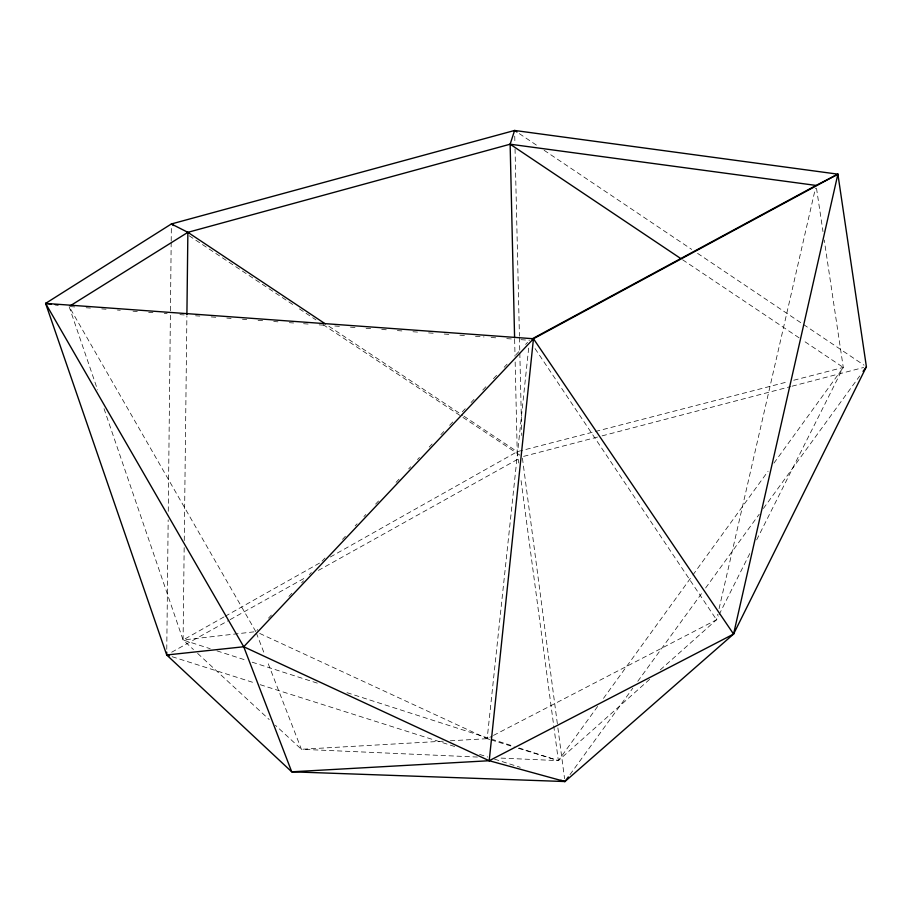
<?xml version="1.0" encoding="UTF-8"?>
<svg xmlns="http://www.w3.org/2000/svg" width="912" height="912" viewBox="0 0 912 912"><rect width="100%" height="100%" fill="white"/><g stroke="black" fill="none" stroke-linecap="round" stroke-linejoin="round"><path stroke-width="0.68" stroke-dasharray="4.56 3.42" d="M166.771 649.298L168.173 519.851M168.264 511.313L170.419 312.155M170.441 310.741L171.182 242.455M171.194 241.03L171.353 226.814M184.167 547.656L183.084 639.985L193.469 649.572M184.258 540.554L186.892 316.133M489.858 739.518L487.168 738.686L528.755 347.358M660.277 669.875L716.536 619.761L717.812 614.221M719.078 608.669L815.453 188.214M493.472 735.414L716.536 619.761L718.451 615.965M719.089 614.688L750.291 552.558M756.664 539.881L843.281 367.433L824.243 240.038M597.634 706.435L558.361 760.631L500.152 758.054M603.482 698.364L692.048 576.133M692.881 574.982L768.086 471.208M773.935 463.136L843.281 367.433L803.119 340.518M569.966 774.63L632.768 688.218M637.796 681.298L702.274 592.583M705.626 587.978L759.217 514.243M763.401 508.474L859.697 375.983M104.025 408.701L183.084 639.985L255.816 631.64L257.765 629.565M268.481 618.154L271.4 615.053M288.933 596.391L291.851 593.279M301.587 582.905L303.536 580.83M309.385 574.617L311.334 572.542M322.05 561.131L324.968 558.03M342.502 539.368L345.42 536.256M355.156 525.882L357.105 523.807M363.922 516.557L365.872 514.482M375.619 504.108L378.537 501.007M396.07 482.345L398.989 479.233M408.724 468.859L410.674 466.784M417.491 459.534L419.44 457.459M429.187 447.085L432.106 443.973M440.872 434.648L443.791 431.536M449.639 425.311L453.526 421.173M462.293 411.836L465.223 408.724M471.059 402.511L473.989 399.399M482.756 390.062L486.643 385.924M493.46 378.662L497.359 374.513M504.176 367.251L507.095 364.15M515.861 354.814L518.791 351.701M525.608 344.451L527.558 342.376M649.652 679.326L558.361 760.631L514.037 746.962M223.93 616.968L183.084 639.985L210.182 648.694M225.161 616.273L320.454 562.567M330.349 556.993L517.218 451.691L788.253 381.661M171.684 652.217L228.866 620.331M230.109 619.636L305.942 577.353M318.368 570.422L518.518 458.816M450.3 740.795L487.168 738.686L492.206 736.075M523.625 456.376L600.712 436.221M602.091 435.868L790.681 386.563M792.061 386.198L863.641 367.479M793.759 380.236L843.281 367.433M443.209 741.194L301.405 749.288L275.458 725.314M477.443 757.051L301.405 749.288L267.079 660.721M70.509 306.603L74.773 306.922M86.138 307.754L90.402 308.074M101.779 308.906L106.031 309.214M117.409 310.046L120.247 310.262M133.038 311.197L137.302 311.516M148.667 312.349L152.931 312.656M164.297 313.489L167.135 313.705M179.926 314.64L184.19 314.948M195.556 315.791L199.819 316.099M211.196 316.931L216.874 317.353M226.826 318.083L231.089 318.391M242.455 319.234L246.719 319.542M258.085 320.374L263.773 320.796M273.714 321.526L277.978 321.833M289.343 322.677L293.607 322.985M303.559 323.714L310.661 324.239M319.189 324.866L324.877 325.276M334.818 326.006L340.507 326.428M350.447 327.157L356.136 327.579M366.088 328.309L371.765 328.719M381.718 329.449L388.82 329.973M397.347 330.6L404.449 331.124M412.976 331.751L420.079 332.264M428.606 332.891L435.719 333.416M444.235 334.043L451.349 334.567M459.876 335.194L466.978 335.707M475.505 336.334L484.033 336.961M491.135 337.486L498.237 338.01M506.764 338.626L513.866 339.15M520.98 339.674L529.507 340.301M491.203 739.928L512.692 746.552M172.129 656.708L254.756 682.963M260.171 684.684L456.581 747.099M479.609 754.418L487.738 757.006M494.509 759.149L520.25 767.334M216.953 650.872L246.764 660.448M252.179 662.192L318.562 683.533M347.016 692.675L513.65 746.255M519.065 748L558.361 760.631L520.98 479.906M259.692 633.43L487.168 738.686M189.16 235.763L293.47 304.961M299.398 308.894L315.997 319.907M323.11 324.626L461.791 416.636M462.977 417.422L519.874 455.168M328.856 326.234L462.726 415.393M463.912 416.18L517.218 451.691L518.723 462.977M682.621 259.783L801.933 339.731M519.338 133.631L537.043 145.532M544.122 150.286L691.684 249.409M697.589 253.365L864.04 365.176M197.619 653.402L269.222 719.557M535.048 348.589L716.536 619.761M255.816 631.64L69.095 306.5L97.584 389.869M256.329 632.962L264.013 652.787M816.502 188.237L822.989 231.637M522.428 458.155L557.711 726.465M557.893 727.879L564.574 778.711M514.744 136.139L514.881 141.816M515.041 148.907L519.43 336.163M519.452 337.577L519.794 351.77M519.829 353.183L521.744 435.457M514.63 339.23L515.029 356.318M515.155 362.007L517.218 451.691"/><path stroke-width="1.37" d="M169.415 655.842L166.714 654.987L45.6 303.4L171.376 223.964L514.607 130.462L837.889 174.169L866.4 366.761L733.567 634.079L564.95 781.538L291.726 771.814L166.714 654.987L166.736 652.137M186.903 314.708L187.872 232.332L171.376 223.964L173.747 225.538M568.301 776.933L564.95 781.538L489.208 760.722L533.463 338.751L837.889 174.169L733.567 634.079L489.208 760.722L291.726 771.814L243.732 646.756L45.6 303.4L533.463 338.751L733.567 634.079M514.596 337.805L510.139 144.21L514.607 130.462L516.979 132.046M863.048 371.366L866.4 366.761M166.714 654.987L243.732 646.756L533.463 338.751M70.292 305.759L187.872 232.332L510.139 144.21L816.092 185.432L837.889 174.169M532.004 338.945L816.092 185.432M45.6 303.4L51.129 304.129M55.267 304.676L58.037 305.041M560.88 780.25L564.95 781.538M243.732 646.756L489.208 760.722M187.872 232.332L325.299 323.863M510.139 144.21L680.249 258.199"/></g></svg>
